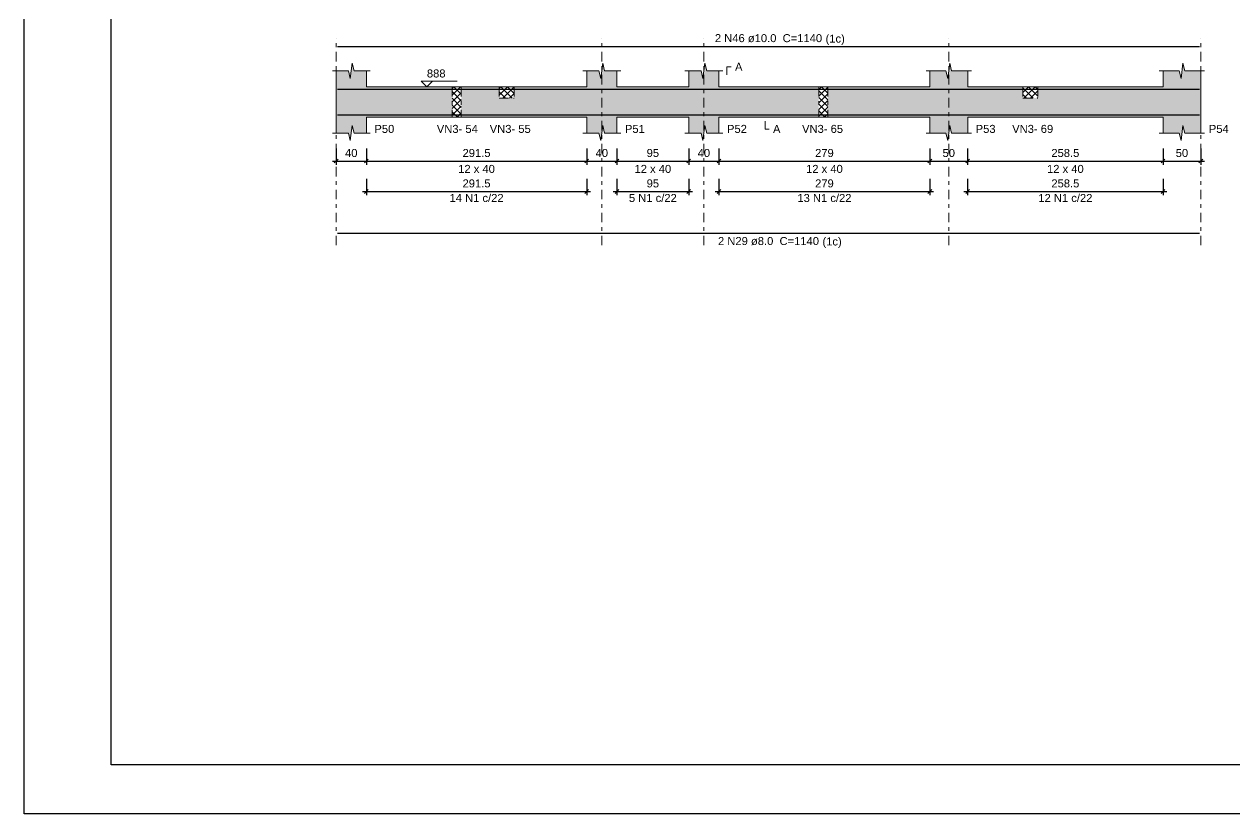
# Model space of a CAD drawing. Header units: millimetres. Extents: x -8 to 605, y -494 to 220.
# Drawn here: x 205.52 to 237.55, y -494.08 to -473.18 of the extents above; entities that cross this region are included whole.
import ezdxf

# ---------------------------------------------------------------- set-up
doc = ezdxf.new("R2010")
doc.units = ezdxf.units.MM
doc.header["$MEASUREMENT"] = 0
doc.linetypes.add('DASHDOT', pattern=[2.54, 1.27, -0.635, 0, -0.635])
doc.linetypes.add('NULL', pattern=[0])
for name, color, linetype, lineweight in [('Descrição da armadura', 7, 'Continuous', 0), ('DT-Barras na forma', 7, 'Continuous', 30), ('DT-Barras rebatidas', 7, 'Continuous', 30), ('DT-Cotas', 7, 'Continuous', 5), ('DT-Forma', 5, 'Continuous', 5), ('DT-Hachura forma vigas', 252, 'Continuous', 5), ('DT-Hachura intersecção vigas', 9, 'Continuous', 5), ('DT-Pontilhado', 9, 'DASHDOT', 5), ('DT-Textos', 7, 'Continuous', 5)]:
    doc.layers.add(name, color=color, linetype=linetype, lineweight=lineweight)
doc.styles.add('Arial', font='arial.ttf')
doc.dimstyles.new('UM_50.000000', dxfattribs={"dimtxt": 0.18, "dimasz": 0.1, "dimexe": 0.1, "dimexo": 0.2, "dimgap": 0, "dimtad": 1, "dimtih": 1, "dimtoh": 1, "dimdec": 1, "dimlfac": 50, "dimzin": 0, "dimdsep": 46, "dimtxsty": 'Standard', "dimcen": 0.09, "dimdle": 0.1, "dimadec": 1, "dimazin": 2, "dimtfac": 1, "dimtdec": 4, "dimtofl": 0, "dimtmove": 0, "dimatfit": 3, "dimfxl": 1, "dimtolj": 1, "dimarcsym": 0})
pattern_1 = [(45, (210.17421, -485.6166), (-0.08838835, 0.08838835), []), (135, (210.17421, -485.6166), (-0.08838835, -0.08838835), [])]

# ---------------------------------------------------------------- blocks, each defined once
blk = doc.blocks.new('_Oblique')
at = {"color": 0, "linetype": 'ByBlock', "lineweight": -2}
blk.add_line((-0.5, -0.5), (0.5, 0.5), dxfattribs=at)
blk = doc.blocks.new('*D4600')
at = {"layer": 'Defpoints', "color": 0, "transparency": 16777216}
for p in [(213.774, -476.269), (214.574, -476.269), (214.574, -476.799)]:
    blk.add_point(p, dxfattribs=at)
at = {"layer": 'DT-Cotas', "color": 0, "lineweight": -2, "transparency": 16777216}
for p, q in [((213.774, -476.469), (213.774, -476.899)), ((214.574, -476.469), (214.574, -476.899)), ((213.674, -476.799), (214.674, -476.799))]:
    blk.add_line(p, q, dxfattribs=at)
at = {"layer": 'DT-Cotas', "color": 0, "lineweight": -2, "transparency": 16777216, "xscale": 0.1, "yscale": 0.1, "zscale": 0.1, "rotation": 180}
blk.add_blockref('_Oblique', (213.774, -476.799), dxfattribs=at)
at = {"layer": 'DT-Cotas', "color": 0, "lineweight": -2, "transparency": 16777216, "xscale": 0.1, "yscale": 0.1, "zscale": 0.1}
blk.add_blockref('_Oblique', (214.574, -476.799), dxfattribs=at)
at = {"layer": 'DT-Cotas', "color": 7, "transparency": 16777216, "insert": (214.174, -476.587), "char_height": 0.2118, "attachment_point": 5, "rotation": 0.0057, "style": 'Arial'}
blk.add_mtext('\\A1;40', dxfattribs=at)
blk = doc.blocks.new('*D4601')
at = {"layer": 'Defpoints', "color": 0, "transparency": 16777216}
for p in [(214.574, -476.269), (220.404, -476.269), (220.404, -476.799)]:
    blk.add_point(p, dxfattribs=at)
at = {"layer": 'DT-Cotas', "color": 0, "lineweight": -2, "transparency": 16777216}
for p, q in [((214.574, -476.469), (214.574, -476.899)), ((220.404, -476.469), (220.404, -476.899)), ((214.474, -476.799), (220.504, -476.799))]:
    blk.add_line(p, q, dxfattribs=at)
at = {"layer": 'DT-Cotas', "color": 0, "lineweight": -2, "transparency": 16777216, "xscale": 0.1, "yscale": 0.1, "zscale": 0.1, "rotation": 180}
blk.add_blockref('_Oblique', (214.574, -476.799), dxfattribs=at)
at = {"layer": 'DT-Cotas', "color": 0, "lineweight": -2, "transparency": 16777216, "xscale": 0.1, "yscale": 0.1, "zscale": 0.1}
blk.add_blockref('_Oblique', (220.404, -476.799), dxfattribs=at)
at = {"layer": 'DT-Cotas', "color": 7, "transparency": 16777216, "insert": (217.489, -476.587), "char_height": 0.2118, "attachment_point": 5, "style": 'Arial'}
blk.add_mtext('\\A1;291.5', dxfattribs=at)
blk = doc.blocks.new('*D4602')
at = {"layer": 'Defpoints', "color": 0, "transparency": 16777216}
for p in [(220.404, -476.269), (221.204, -476.269), (221.204, -476.799)]:
    blk.add_point(p, dxfattribs=at)
at = {"layer": 'DT-Cotas', "color": 0, "lineweight": -2, "transparency": 16777216}
for p, q in [((220.404, -476.469), (220.404, -476.899)), ((221.204, -476.469), (221.204, -476.899)), ((220.304, -476.799), (221.304, -476.799))]:
    blk.add_line(p, q, dxfattribs=at)
at = {"layer": 'DT-Cotas', "color": 0, "lineweight": -2, "transparency": 16777216, "xscale": 0.1, "yscale": 0.1, "zscale": 0.1, "rotation": 180}
blk.add_blockref('_Oblique', (220.404, -476.799), dxfattribs=at)
at = {"layer": 'DT-Cotas', "color": 0, "lineweight": -2, "transparency": 16777216, "xscale": 0.1, "yscale": 0.1, "zscale": 0.1}
blk.add_blockref('_Oblique', (221.204, -476.799), dxfattribs=at)
at = {"layer": 'DT-Cotas', "color": 7, "transparency": 16777216, "insert": (220.804, -476.587), "char_height": 0.2118, "attachment_point": 5, "rotation": 0.0057, "style": 'Arial'}
blk.add_mtext('\\A1;40', dxfattribs=at)
blk = doc.blocks.new('*D4603')
at = {"layer": 'Defpoints', "color": 0, "transparency": 16777216}
for p in [(221.204, -476.269), (223.104, -476.269), (223.104, -476.799)]:
    blk.add_point(p, dxfattribs=at)
at = {"layer": 'DT-Cotas', "color": 0, "lineweight": -2, "transparency": 16777216}
for p, q in [((221.204, -476.469), (221.204, -476.899)), ((223.104, -476.469), (223.104, -476.899)), ((221.104, -476.799), (223.204, -476.799))]:
    blk.add_line(p, q, dxfattribs=at)
at = {"layer": 'DT-Cotas', "color": 0, "lineweight": -2, "transparency": 16777216, "xscale": 0.1, "yscale": 0.1, "zscale": 0.1, "rotation": 180}
blk.add_blockref('_Oblique', (221.204, -476.799), dxfattribs=at)
at = {"layer": 'DT-Cotas', "color": 0, "lineweight": -2, "transparency": 16777216, "xscale": 0.1, "yscale": 0.1, "zscale": 0.1}
blk.add_blockref('_Oblique', (223.104, -476.799), dxfattribs=at)
at = {"layer": 'DT-Cotas', "color": 7, "transparency": 16777216, "insert": (222.154, -476.587), "char_height": 0.2118, "attachment_point": 5, "rotation": 0.0057, "style": 'Arial'}
blk.add_mtext('\\A1;95', dxfattribs=at)
blk = doc.blocks.new('*D4604')
at = {"layer": 'Defpoints', "color": 0, "transparency": 16777216}
for p in [(223.104, -476.269), (223.904, -476.269), (223.904, -476.799)]:
    blk.add_point(p, dxfattribs=at)
at = {"layer": 'DT-Cotas', "color": 0, "lineweight": -2, "transparency": 16777216}
for p, q in [((223.104, -476.469), (223.104, -476.899)), ((223.904, -476.469), (223.904, -476.899)), ((223.004, -476.799), (224.004, -476.799))]:
    blk.add_line(p, q, dxfattribs=at)
at = {"layer": 'DT-Cotas', "color": 0, "lineweight": -2, "transparency": 16777216, "xscale": 0.1, "yscale": 0.1, "zscale": 0.1, "rotation": 180}
blk.add_blockref('_Oblique', (223.104, -476.799), dxfattribs=at)
at = {"layer": 'DT-Cotas', "color": 0, "lineweight": -2, "transparency": 16777216, "xscale": 0.1, "yscale": 0.1, "zscale": 0.1}
blk.add_blockref('_Oblique', (223.904, -476.799), dxfattribs=at)
at = {"layer": 'DT-Cotas', "color": 7, "transparency": 16777216, "insert": (223.504, -476.587), "char_height": 0.2118, "attachment_point": 5, "rotation": 0.0057, "style": 'Arial'}
blk.add_mtext('\\A1;40', dxfattribs=at)
blk = doc.blocks.new('*D4605')
at = {"layer": 'Defpoints', "color": 0, "transparency": 16777216}
for p in [(223.904, -476.269), (229.484, -476.269), (229.484, -476.799)]:
    blk.add_point(p, dxfattribs=at)
at = {"layer": 'DT-Cotas', "color": 0, "lineweight": -2, "transparency": 16777216}
for p, q in [((223.904, -476.469), (223.904, -476.899)), ((229.484, -476.469), (229.484, -476.899)), ((223.804, -476.799), (229.584, -476.799))]:
    blk.add_line(p, q, dxfattribs=at)
at = {"layer": 'DT-Cotas', "color": 0, "lineweight": -2, "transparency": 16777216, "xscale": 0.1, "yscale": 0.1, "zscale": 0.1, "rotation": 180}
blk.add_blockref('_Oblique', (223.904, -476.799), dxfattribs=at)
at = {"layer": 'DT-Cotas', "color": 0, "lineweight": -2, "transparency": 16777216, "xscale": 0.1, "yscale": 0.1, "zscale": 0.1}
blk.add_blockref('_Oblique', (229.484, -476.799), dxfattribs=at)
at = {"layer": 'DT-Cotas', "color": 7, "transparency": 16777216, "insert": (226.694, -476.587), "char_height": 0.2118, "attachment_point": 5, "style": 'Arial'}
blk.add_mtext('\\A1;279', dxfattribs=at)
blk = doc.blocks.new('*D4606')
at = {"layer": 'Defpoints', "color": 0, "transparency": 16777216}
for p in [(229.484, -476.269), (230.484, -476.269), (230.484, -476.799)]:
    blk.add_point(p, dxfattribs=at)
at = {"layer": 'DT-Cotas', "color": 0, "lineweight": -2, "transparency": 16777216}
for p, q in [((229.484, -476.469), (229.484, -476.899)), ((230.484, -476.469), (230.484, -476.899)), ((229.384, -476.799), (230.584, -476.799))]:
    blk.add_line(p, q, dxfattribs=at)
at = {"layer": 'DT-Cotas', "color": 0, "lineweight": -2, "transparency": 16777216, "xscale": 0.1, "yscale": 0.1, "zscale": 0.1, "rotation": 180}
blk.add_blockref('_Oblique', (229.484, -476.799), dxfattribs=at)
at = {"layer": 'DT-Cotas', "color": 0, "lineweight": -2, "transparency": 16777216, "xscale": 0.1, "yscale": 0.1, "zscale": 0.1}
blk.add_blockref('_Oblique', (230.484, -476.799), dxfattribs=at)
at = {"layer": 'DT-Cotas', "color": 7, "transparency": 16777216, "insert": (229.984, -476.587), "char_height": 0.2118, "attachment_point": 5, "rotation": 0.0057, "style": 'Arial'}
blk.add_mtext('\\A1;50', dxfattribs=at)
blk = doc.blocks.new('*D4607')
at = {"layer": 'Defpoints', "color": 0, "transparency": 16777216}
for p in [(230.484, -476.269), (235.654, -476.269), (235.654, -476.799)]:
    blk.add_point(p, dxfattribs=at)
at = {"layer": 'DT-Cotas', "color": 0, "lineweight": -2, "transparency": 16777216}
for p, q in [((230.484, -476.469), (230.484, -476.899)), ((235.654, -476.469), (235.654, -476.899)), ((230.384, -476.799), (235.754, -476.799))]:
    blk.add_line(p, q, dxfattribs=at)
at = {"layer": 'DT-Cotas', "color": 0, "lineweight": -2, "transparency": 16777216, "xscale": 0.1, "yscale": 0.1, "zscale": 0.1, "rotation": 180}
blk.add_blockref('_Oblique', (230.484, -476.799), dxfattribs=at)
at = {"layer": 'DT-Cotas', "color": 0, "lineweight": -2, "transparency": 16777216, "xscale": 0.1, "yscale": 0.1, "zscale": 0.1}
blk.add_blockref('_Oblique', (235.654, -476.799), dxfattribs=at)
at = {"layer": 'DT-Cotas', "color": 7, "transparency": 16777216, "insert": (233.069, -476.587), "char_height": 0.2118, "attachment_point": 5, "style": 'Arial'}
blk.add_mtext('\\A1;258.5', dxfattribs=at)
blk = doc.blocks.new('*D4608')
at = {"layer": 'Defpoints', "color": 0, "transparency": 16777216}
for p in [(235.654, -476.269), (236.654, -476.269), (236.654, -476.799)]:
    blk.add_point(p, dxfattribs=at)
at = {"layer": 'DT-Cotas', "color": 0, "lineweight": -2, "transparency": 16777216}
for p, q in [((235.654, -476.469), (235.654, -476.899)), ((236.654, -476.469), (236.654, -476.899)), ((235.554, -476.799), (236.754, -476.799))]:
    blk.add_line(p, q, dxfattribs=at)
at = {"layer": 'DT-Cotas', "color": 0, "lineweight": -2, "transparency": 16777216, "xscale": 0.1, "yscale": 0.1, "zscale": 0.1, "rotation": 180}
blk.add_blockref('_Oblique', (235.654, -476.799), dxfattribs=at)
at = {"layer": 'DT-Cotas', "color": 0, "lineweight": -2, "transparency": 16777216, "xscale": 0.1, "yscale": 0.1, "zscale": 0.1}
blk.add_blockref('_Oblique', (236.654, -476.799), dxfattribs=at)
at = {"layer": 'DT-Cotas', "color": 7, "transparency": 16777216, "insert": (236.154, -476.587), "char_height": 0.2118, "attachment_point": 5, "rotation": 0.0057, "style": 'Arial'}
blk.add_mtext('\\A1;50', dxfattribs=at)
blk = doc.blocks.new('*D4611')
at = {"layer": 'Defpoints', "color": 0, "transparency": 16777216}
for p in [(214.574, -477.074), (220.404, -477.074), (220.404, -477.604)]:
    blk.add_point(p, dxfattribs=at)
at = {"layer": 'DT-Cotas', "color": 0, "lineweight": -2, "transparency": 16777216}
for p, q in [((214.574, -477.274), (214.574, -477.704)), ((220.404, -477.274), (220.404, -477.704)), ((214.474, -477.604), (220.504, -477.604))]:
    blk.add_line(p, q, dxfattribs=at)
at = {"layer": 'DT-Cotas', "color": 0, "lineweight": -2, "transparency": 16777216, "xscale": 0.1, "yscale": 0.1, "zscale": 0.1, "rotation": 180}
blk.add_blockref('_Oblique', (214.574, -477.604), dxfattribs=at)
at = {"layer": 'DT-Cotas', "color": 0, "lineweight": -2, "transparency": 16777216, "xscale": 0.1, "yscale": 0.1, "zscale": 0.1}
blk.add_blockref('_Oblique', (220.404, -477.604), dxfattribs=at)
at = {"layer": 'DT-Cotas', "color": 7, "transparency": 16777216, "insert": (217.489, -477.392), "char_height": 0.2118, "attachment_point": 5, "style": 'Arial'}
blk.add_mtext('\\A1;291.5', dxfattribs=at)
blk = doc.blocks.new('*D4612')
at = {"layer": 'Defpoints', "color": 0, "transparency": 16777216}
for p in [(221.204, -477.074), (223.104, -477.074), (223.104, -477.604)]:
    blk.add_point(p, dxfattribs=at)
at = {"layer": 'DT-Cotas', "color": 0, "lineweight": -2, "transparency": 16777216}
for p, q in [((221.204, -477.274), (221.204, -477.704)), ((223.104, -477.274), (223.104, -477.704)), ((221.104, -477.604), (223.204, -477.604))]:
    blk.add_line(p, q, dxfattribs=at)
at = {"layer": 'DT-Cotas', "color": 0, "lineweight": -2, "transparency": 16777216, "xscale": 0.1, "yscale": 0.1, "zscale": 0.1, "rotation": 180}
blk.add_blockref('_Oblique', (221.204, -477.604), dxfattribs=at)
at = {"layer": 'DT-Cotas', "color": 0, "lineweight": -2, "transparency": 16777216, "xscale": 0.1, "yscale": 0.1, "zscale": 0.1}
blk.add_blockref('_Oblique', (223.104, -477.604), dxfattribs=at)
at = {"layer": 'DT-Cotas', "color": 7, "transparency": 16777216, "insert": (222.154, -477.392), "char_height": 0.2118, "attachment_point": 5, "rotation": 0.0057, "style": 'Arial'}
blk.add_mtext('\\A1;95', dxfattribs=at)
blk = doc.blocks.new('*D4613')
at = {"layer": 'Defpoints', "color": 0, "transparency": 16777216}
for p in [(223.904, -477.074), (229.484, -477.074), (229.484, -477.604)]:
    blk.add_point(p, dxfattribs=at)
at = {"layer": 'DT-Cotas', "color": 0, "lineweight": -2, "transparency": 16777216}
for p, q in [((223.904, -477.274), (223.904, -477.704)), ((229.484, -477.274), (229.484, -477.704)), ((223.804, -477.604), (229.584, -477.604))]:
    blk.add_line(p, q, dxfattribs=at)
at = {"layer": 'DT-Cotas', "color": 0, "lineweight": -2, "transparency": 16777216, "xscale": 0.1, "yscale": 0.1, "zscale": 0.1, "rotation": 180}
blk.add_blockref('_Oblique', (223.904, -477.604), dxfattribs=at)
at = {"layer": 'DT-Cotas', "color": 0, "lineweight": -2, "transparency": 16777216, "xscale": 0.1, "yscale": 0.1, "zscale": 0.1}
blk.add_blockref('_Oblique', (229.484, -477.604), dxfattribs=at)
at = {"layer": 'DT-Cotas', "color": 7, "transparency": 16777216, "insert": (226.694, -477.392), "char_height": 0.2118, "attachment_point": 5, "style": 'Arial'}
blk.add_mtext('\\A1;279', dxfattribs=at)
blk = doc.blocks.new('*D4614')
at = {"layer": 'Defpoints', "color": 0, "transparency": 16777216}
for p in [(230.484, -477.074), (235.654, -477.074), (235.654, -477.604)]:
    blk.add_point(p, dxfattribs=at)
at = {"layer": 'DT-Cotas', "color": 0, "lineweight": -2, "transparency": 16777216}
for p, q in [((230.484, -477.274), (230.484, -477.704)), ((235.654, -477.274), (235.654, -477.704)), ((230.384, -477.604), (235.754, -477.604))]:
    blk.add_line(p, q, dxfattribs=at)
at = {"layer": 'DT-Cotas', "color": 0, "lineweight": -2, "transparency": 16777216, "xscale": 0.1, "yscale": 0.1, "zscale": 0.1, "rotation": 180}
blk.add_blockref('_Oblique', (230.484, -477.604), dxfattribs=at)
at = {"layer": 'DT-Cotas', "color": 0, "lineweight": -2, "transparency": 16777216, "xscale": 0.1, "yscale": 0.1, "zscale": 0.1}
blk.add_blockref('_Oblique', (235.654, -477.604), dxfattribs=at)
at = {"layer": 'DT-Cotas', "color": 7, "transparency": 16777216, "insert": (233.069, -477.392), "char_height": 0.2118, "attachment_point": 5, "style": 'Arial'}
blk.add_mtext('\\A1;258.5', dxfattribs=at)

msp = doc.modelspace()

# ---------------------------------------------------------------- hatches: boundary and pattern name
at = {"layer": 'DT-Hachura forma vigas', "linetype": 'Continuous'}
for points in [[(214.5742, -475.6339), (216.8442, -475.6339), (216.8442, -474.8339), (214.5742, -474.8339), (214.5742, -474.4103), (214.2492, -474.4103), (214.1992, -474.2103), (214.1492, -474.6103), (214.0992, -474.4103), (213.7742, -474.4103), (213.7742, -474.8339), (213.7742, -475.6339), (213.7742, -476.0575), (214.0992, -476.0575), (214.1492, -476.2575), (214.1992, -475.8575), (214.2492, -476.0575), (214.5742, -476.0575), (214.5742, -475.6339)], [(223.9042, -475.6339), (226.5442, -475.6339), (226.5442, -474.8339), (223.9042, -474.8339), (223.9042, -474.4103), (223.5792, -474.4103), (223.5292, -474.2103), (223.4792, -474.6103), (223.4292, -474.4103), (223.1042, -474.4103), (223.1042, -474.8339), (221.2042, -474.8339), (221.2042, -474.4103), (220.8792, -474.4103), (220.8292, -474.2103), (220.7792, -474.6103), (220.7292, -474.4103), (220.4042, -474.4103), (220.4042, -474.8339), (218.4842, -474.8339), (218.4842, -475.1339), (218.0842, -475.1339), (218.0842, -474.8339), (217.0842, -474.8339), (217.0842, -475.6339), (218.0842, -475.6339), (218.4842, -475.6339), (220.4042, -475.6339), (220.4042, -476.0575), (220.7292, -476.0575), (220.7792, -476.2575), (220.8292, -475.8575), (220.8792, -476.0575), (221.2042, -476.0575), (221.2042, -475.6339), (223.1042, -475.6339), (223.1042, -476.0575), (223.4292, -476.0575), (223.4792, -476.2575), (223.5292, -475.8575), (223.5792, -476.0575), (223.9042, -476.0575), (223.9042, -475.6339)], [(236.6542, -476.0575), (236.6542, -475.6339), (236.6542, -474.8339), (236.6542, -474.4103), (236.2292, -474.4103), (236.1792, -474.2103), (236.1292, -474.6103), (236.0792, -474.4103), (235.6542, -474.4103), (235.6542, -474.8339), (232.3442, -474.8339), (232.3442, -475.1339), (231.9442, -475.1339), (231.9442, -474.8339), (230.4842, -474.8339), (230.4842, -474.4103), (230.0592, -474.4103), (230.0092, -474.2103), (229.9592, -474.6103), (229.9092, -474.4103), (229.4842, -474.4103), (229.4842, -474.8339), (226.7842, -474.8339), (226.7842, -475.6339), (229.4842, -475.6339), (229.4842, -476.0575), (229.9092, -476.0575), (229.9592, -476.2575), (230.0092, -475.8575), (230.0592, -476.0575), (230.4842, -476.0575), (230.4842, -475.6339), (231.9442, -475.6339), (232.3442, -475.6339), (235.6542, -475.6339), (235.6542, -476.0575), (236.0792, -476.0575), (236.1292, -476.2575), (236.1792, -475.8575), (236.2292, -476.0575), (236.6542, -476.0575)]]:
    msp.add_hatch(color=252, dxfattribs=at).paths.add_polyline_path(points)
at = {"layer": 'DT-Hachura intersecção vigas', "linetype": 'Continuous'}
h = msp.add_hatch(dxfattribs=at)
h.set_pattern_fill('ANSI37', color=9, style=0)
h.set_pattern_definition(pattern_1)
h.paths.add_polyline_path([(216.8442, -475.6339), (217.0842, -475.6339), (217.0842, -474.8339), (216.8442, -474.8339), (216.8442, -475.6339)])
h = msp.add_hatch(dxfattribs=at)
h.set_pattern_fill('ANSI37', color=9, style=0)
h.set_pattern_definition(pattern_1)
h.paths.add_polyline_path([(218.0842, -475.1339), (218.4842, -475.1339), (218.4842, -474.8339), (218.0842, -474.8339), (218.0842, -475.1339)])
h = msp.add_hatch(dxfattribs=at)
h.set_pattern_fill('ANSI37', color=9, style=0)
h.set_pattern_definition(pattern_1)
h.paths.add_polyline_path([(226.5442, -475.6339), (226.7842, -475.6339), (226.7842, -474.8339), (226.5442, -474.8339), (226.5442, -475.6339)])
h = msp.add_hatch(dxfattribs=at)
h.set_pattern_fill('ANSI37', color=9, style=0)
h.set_pattern_definition(pattern_1)
h.paths.add_polyline_path([(231.9442, -475.1339), (232.3442, -475.1339), (232.3442, -474.8339), (231.9442, -474.8339), (231.9442, -475.1339)])

# ---------------------------------------------------------------- linework, layer by layer
at = {"color": 7}
for p, q in [((205.5205, -494.0755), (205.5205, -409.9755)), ((207.8205, -492.7755), (207.8205, -411.2755)), ((322.1205, -492.7755), (207.8205, -492.7755)), ((324.4205, -494.0755), (205.5205, -494.0755))]:
    msp.add_line(p, q, dxfattribs=at)
at = {"layer": 'DT-Barras na forma'}
for points in [[(213.8142, -474.8939), (236.6142, -474.8939)], [(213.8142, -475.5759), (236.6142, -475.5759)]]:
    msp.add_lwpolyline(points, dxfattribs=at)
at = {"layer": 'DT-Barras rebatidas'}
for points in [[(213.8142, -473.7643), (236.6142, -473.7643)], [(213.8142, -478.7105), (236.6142, -478.7105)]]:
    msp.add_lwpolyline(points, dxfattribs=at)
at = {"layer": 'DT-Forma'}
for p, q in [((214.1492, -474.6103), (214.1992, -474.2103)), ((214.1992, -474.2103), (214.2492, -474.4103)), ((220.7792, -474.6103), (220.8292, -474.2103)), ((220.8292, -474.2103), (220.8792, -474.4103)), ((223.4792, -474.6103), (223.5292, -474.2103)), ((223.5292, -474.2103), (223.5792, -474.4103)), ((229.9592, -474.6103), (230.0092, -474.2103)), ((230.0092, -474.2103), (230.0592, -474.4103)), ((236.1292, -474.6103), (236.1792, -474.2103)), ((236.1792, -474.2103), (236.2292, -474.4103)), ((213.6742, -474.4103), (214.0992, -474.4103)), ((213.7742, -474.8339), (213.7742, -474.4103)), ((214.0992, -474.4103), (214.1492, -474.6103)), ((214.2492, -474.4103), (214.6742, -474.4103)), ((214.5742, -474.4103), (214.5742, -474.8339)), ((220.3042, -474.4103), (220.7292, -474.4103)), ((220.4042, -474.8339), (220.4042, -474.4103)), ((220.7292, -474.4103), (220.7792, -474.6103)), ((220.8792, -474.4103), (221.3043, -474.4103)), ((221.2043, -474.4103), (221.2043, -474.8339)), ((223.0042, -474.4103), (223.4292, -474.4103)), ((223.1042, -474.8339), (223.1042, -474.4103)), ((223.4292, -474.4103), (223.4792, -474.6103)), ((223.5792, -474.4103), (224.0043, -474.4103)), ((223.9043, -474.4103), (223.9043, -474.8339)), ((229.3842, -474.4103), (229.9092, -474.4103)), ((229.4842, -474.8339), (229.4842, -474.4103)), ((229.9092, -474.4103), (229.9592, -474.6103)), ((230.0592, -474.4103), (230.5842, -474.4103)), ((230.4842, -474.4103), (230.4842, -474.8339)), ((235.5542, -474.4103), (236.0792, -474.4103)), ((235.6542, -474.8339), (235.6542, -474.4103)), ((236.0792, -474.4103), (236.1292, -474.6103)), ((236.2292, -474.4103), (236.7542, -474.4103)), ((236.6542, -474.4103), (236.6542, -474.8339)), ((214.5743, -474.8339), (216.8442, -474.8339)), ((216.8442, -474.8339), (217.0842, -474.8339)), ((217.0842, -474.8339), (218.0842, -474.8339)), ((218.0842, -474.8339), (218.4842, -474.8339)), ((218.4842, -474.8339), (220.4042, -474.8339)), ((221.2043, -474.8339), (223.1042, -474.8339)), ((223.9043, -474.8339), (226.5442, -474.8339)), ((226.5442, -474.8339), (226.7842, -474.8339)), ((226.7842, -474.8339), (229.4842, -474.8339)), ((230.4842, -474.8339), (231.9442, -474.8339)), ((231.9442, -474.8339), (232.3442, -474.8339)), ((232.3442, -474.8339), (235.6542, -474.8339)), ((213.7742, -475.6339), (213.7742, -476.0575)), ((214.5743, -476.0575), (214.5743, -475.6339)), ((214.5743, -475.6339), (216.8442, -475.6339)), ((216.8442, -475.6339), (217.0842, -475.6339)), ((217.0842, -475.6339), (218.0842, -475.6339)), ((218.0842, -475.6339), (218.4842, -475.6339)), ((218.4842, -475.6339), (220.4042, -475.6339)), ((220.4042, -475.6339), (220.4042, -476.0575)), ((221.2043, -476.0575), (221.2043, -475.6339)), ((221.2043, -475.6339), (223.1042, -475.6339)), ((223.1042, -475.6339), (223.1042, -476.0575)), ((223.9043, -476.0575), (223.9043, -475.6339)), ((223.9043, -475.6339), (226.5442, -475.6339)), ((226.5442, -475.6339), (226.7842, -475.6339)), ((226.7842, -475.6339), (229.4842, -475.6339)), ((229.4842, -475.6339), (229.4842, -476.0575)), ((230.4842, -476.0575), (230.4842, -475.6339)), ((230.4842, -475.6339), (231.9442, -475.6339)), ((231.9442, -475.6339), (232.3442, -475.6339)), ((232.3442, -475.6339), (235.6542, -475.6339)), ((235.6542, -475.6339), (235.6542, -476.0575)), ((236.6542, -476.0575), (236.6542, -475.6339)), ((214.1492, -476.2575), (214.1992, -475.8575)), ((214.1992, -475.8575), (214.2492, -476.0575)), ((220.7792, -476.2575), (220.8292, -475.8575)), ((220.8292, -475.8575), (220.8792, -476.0575)), ((223.4792, -476.2575), (223.5292, -475.8575)), ((223.5292, -475.8575), (223.5792, -476.0575)), ((229.9592, -476.2575), (230.0092, -475.8575)), ((230.0092, -475.8575), (230.0592, -476.0575)), ((236.1292, -476.2575), (236.1792, -475.8575)), ((236.1792, -475.8575), (236.2292, -476.0575)), ((213.6742, -476.0575), (214.0992, -476.0575)), ((214.0992, -476.0575), (214.1492, -476.2575)), ((214.2492, -476.0575), (214.6743, -476.0575)), ((220.3042, -476.0575), (220.7292, -476.0575)), ((220.7292, -476.0575), (220.7792, -476.2575)), ((220.8792, -476.0575), (221.3043, -476.0575)), ((223.0042, -476.0575), (223.4292, -476.0575)), ((223.4292, -476.0575), (223.4792, -476.2575)), ((223.5792, -476.0575), (224.0043, -476.0575)), ((229.3842, -476.0575), (229.9092, -476.0575)), ((229.9092, -476.0575), (229.9592, -476.2575)), ((230.0592, -476.0575), (230.5842, -476.0575)), ((235.5542, -476.0575), (236.0792, -476.0575)), ((236.0792, -476.0575), (236.1292, -476.2575)), ((236.2292, -476.0575), (236.7542, -476.0575))]:
    msp.add_line(p, q, dxfattribs=at)
at = {"layer": 'DT-Forma', "linetype": 'Continuous'}
for p, q in [((213.7742, -475.6339), (213.7742, -474.8339)), ((236.6542, -474.8339), (236.6542, -475.6339))]:
    msp.add_line(p, q, dxfattribs=at)
at = {"layer": 'DT-Pontilhado', "ltscale": 0.2}
for p, q in [((213.7742, -479.0282), (213.7742, -473.5525)), ((220.8042, -479.0282), (220.8042, -473.5525)), ((223.5042, -479.0282), (223.5042, -473.5525)), ((229.9842, -479.0282), (229.9842, -473.5525)), ((236.6542, -479.0282), (236.6542, -473.5525)), ((216.8442, -474.8339), (216.8442, -475.6339)), ((217.0842, -474.8339), (217.0842, -475.6339)), ((218.0842, -474.8339), (218.0842, -475.1339)), ((218.4842, -474.8339), (218.4842, -475.1339)), ((226.5442, -474.8339), (226.5442, -475.6339)), ((226.7842, -474.8339), (226.7842, -475.6339)), ((231.9442, -474.8339), (231.9442, -475.1339)), ((232.3442, -474.8339), (232.3442, -475.1339)), ((218.0842, -475.1339), (218.4842, -475.1339)), ((231.9442, -475.1339), (232.3442, -475.1339))]:
    msp.add_line(p, q, dxfattribs=at)
at = {"layer": 'DT-Textos'}
for points in [[(224.1161, -474.5162), (224.1161, -474.3044), (224.222, -474.3044)], [(216.3232, -474.6856), (216.175, -474.8339), (216.0267, -474.6856), (216.9798, -474.6856)], [(225.1218, -475.7398), (225.1218, -475.9516), (225.2277, -475.9516)]]:
    msp.add_lwpolyline(points, dxfattribs=at)

# ---------------------------------------------------------------- texts
at = {"layer": 'Descrição da armadura', "linetype": 'NULL', "char_height": 0.2118, "attachment_point": 8, "line_spacing_factor": 0.9, "style": 'Arial'}
for s, insert, width in [('2 N46 ø10.0  C=1140', (225.2142, -473.658), 5.673722), ('14 N1 c/22', (217.4892, -477.8853), 2.86156), ('5 N1 c/22', (222.1542, -477.8853), 2.53256), ('13 N1 c/22', (226.6942, -477.8853), 2.86156), ('12 N1 c/22', (233.0692, -477.8853), 2.86156), ('2 N29 ø8.0  C=1140', (225.2142, -479.028), 5.344721)]:
    msp.add_mtext(s, dxfattribs=dict(at, insert=insert, width=width))
at = {"layer": 'DT-Textos', "linetype": 'NULL', "char_height": 0.2118, "line_spacing_factor": 0.798, "style": 'Arial'}
for s, insert, width, attachment_point in [('(1c)', (226.7242, -473.7279), 1.018965, 7), ('888', (216.1752, -474.59), 0.987001, 7), ('A', (224.3282, -474.41), 0.394865, 7), ('P50', (214.7862, -476.057), 1.052866, 7), ('VN3- 54', (216.4381, -476.057), 2.170627, 7), ('VN3- 55', (217.8381, -476.057), 2.170627, 7), ('P51', (221.4162, -476.057), 1.052866, 7), ('P52', (224.1162, -476.057), 1.052866, 7), ('A', (225.3338, -476.057), 0.394865, 7), ('VN3- 65', (226.1018, -476.057), 2.170627, 7), ('P53', (230.6962, -476.057), 1.052866, 7), ('VN3- 69', (231.6618, -476.057), 2.170627, 7), ('P54', (236.8662, -476.057), 1.052866, 7), ('12 x 40', (217.4892, -477.116), 1.940747, 8), ('12 x 40', (222.1542, -477.116), 1.940747, 8), ('12 x 40', (226.6942, -477.116), 1.940747, 8), ('12 x 40', (233.0692, -477.116), 1.940747, 8), ('(1c)', (226.6422, -479.0979), 1.018965, 7)]:
    msp.add_mtext(s, dxfattribs=dict(at, insert=insert, width=width, attachment_point=attachment_point))

# ---------------------------------------------------------------- dimensions: what is measured, and where the dimension line sits
at = {"layer": 'DT-Cotas'}
for base, p1, p2, picture, middle in [((214.5743, -476.7988), (213.7742, -476.2693), (214.5743, -476.2693), '*D4600', (214.1742, -476.587)), ((221.2043, -476.7988), (220.4042, -476.2693), (221.2043, -476.2693), '*D4602', (220.8042, -476.587)), ((223.1042, -476.7988), (221.2043, -476.2693), (223.1042, -476.2693), '*D4603', (222.1542, -476.587)), ((223.9043, -476.7988), (223.1042, -476.2693), (223.9043, -476.2693), '*D4604', (223.5042, -476.587)), ((230.4842, -476.7988), (229.4842, -476.2693), (230.4842, -476.2693), '*D4606', (229.9842, -476.587)), ((236.6542, -476.7988), (235.6542, -476.2693), (236.6542, -476.2693), '*D4608', (236.1542, -476.587)), ((223.1042, -477.6036), (221.2043, -477.0741), (223.1042, -477.0741), '*D4612', (222.1542, -477.3918))]:
    dim = msp.add_linear_dim(base=base, p1=p1, p2=p2, dimstyle='UM_50.000000', override={"dimtxt": 0.2118, "dimasz": 0.1, "dimexe": 0.1, "dimexo": 0.2, "dimtad": 1, "dimtih": 0, "dimtoh": 0, "dimdec": 1, "dimlfac": 50, "dimzin": 8, "dimtxsty": 'Arial', "dimblk": 'Oblique', "dimblk1": 'Oblique', "dimblk2": 'Oblique', "dimsah": 1, "dimdle": 0.1, "dimse1": 0, "dimse2": 0, "dimclrt": 7, "dimadec": 1, "dimazin": 3, "dimtmove": 2, "dimldrblk": 'Oblique'}, dxfattribs=at)
    dim.commit()
    dim.dimension.update_dxf_attribs({"geometry": picture, "text_midpoint": middle, "dimtype": 160, "text_rotation": 0.00573})
for base, p1, p2, picture, middle in [((220.4042, -476.7988), (214.5743, -476.2693), (220.4042, -476.2693), '*D4601', (217.4892, -476.587)), ((229.4842, -476.7988), (223.9043, -476.2693), (229.4842, -476.2693), '*D4605', (226.6942, -476.587)), ((235.6542, -476.7988), (230.4842, -476.2693), (235.6542, -476.2693), '*D4607', (233.0692, -476.587)), ((220.4042, -477.6036), (214.5743, -477.0741), (220.4042, -477.0741), '*D4611', (217.4892, -477.3918)), ((229.4842, -477.6036), (223.9043, -477.0741), (229.4842, -477.0741), '*D4613', (226.6942, -477.3918)), ((235.6542, -477.6036), (230.4842, -477.0741), (235.6542, -477.0741), '*D4614', (233.0692, -477.3918))]:
    dim = msp.add_linear_dim(base=base, p1=p1, p2=p2, dimstyle='UM_50.000000', override={"dimtxt": 0.2118, "dimasz": 0.1, "dimexe": 0.1, "dimexo": 0.2, "dimtad": 1, "dimtih": 0, "dimtoh": 0, "dimdec": 1, "dimlfac": 50, "dimzin": 8, "dimtxsty": 'Arial', "dimblk": 'Oblique', "dimblk1": 'Oblique', "dimblk2": 'Oblique', "dimsah": 1, "dimdle": 0.1, "dimse1": 0, "dimse2": 0, "dimclrt": 7, "dimadec": 1, "dimazin": 3, "dimtmove": 2, "dimldrblk": 'Oblique'}, dxfattribs=at)
    dim.commit()
    dim.dimension.update_dxf_attribs({"geometry": picture, "text_midpoint": middle, "dimtype": 160})

doc.saveas('drawing.dxf')
